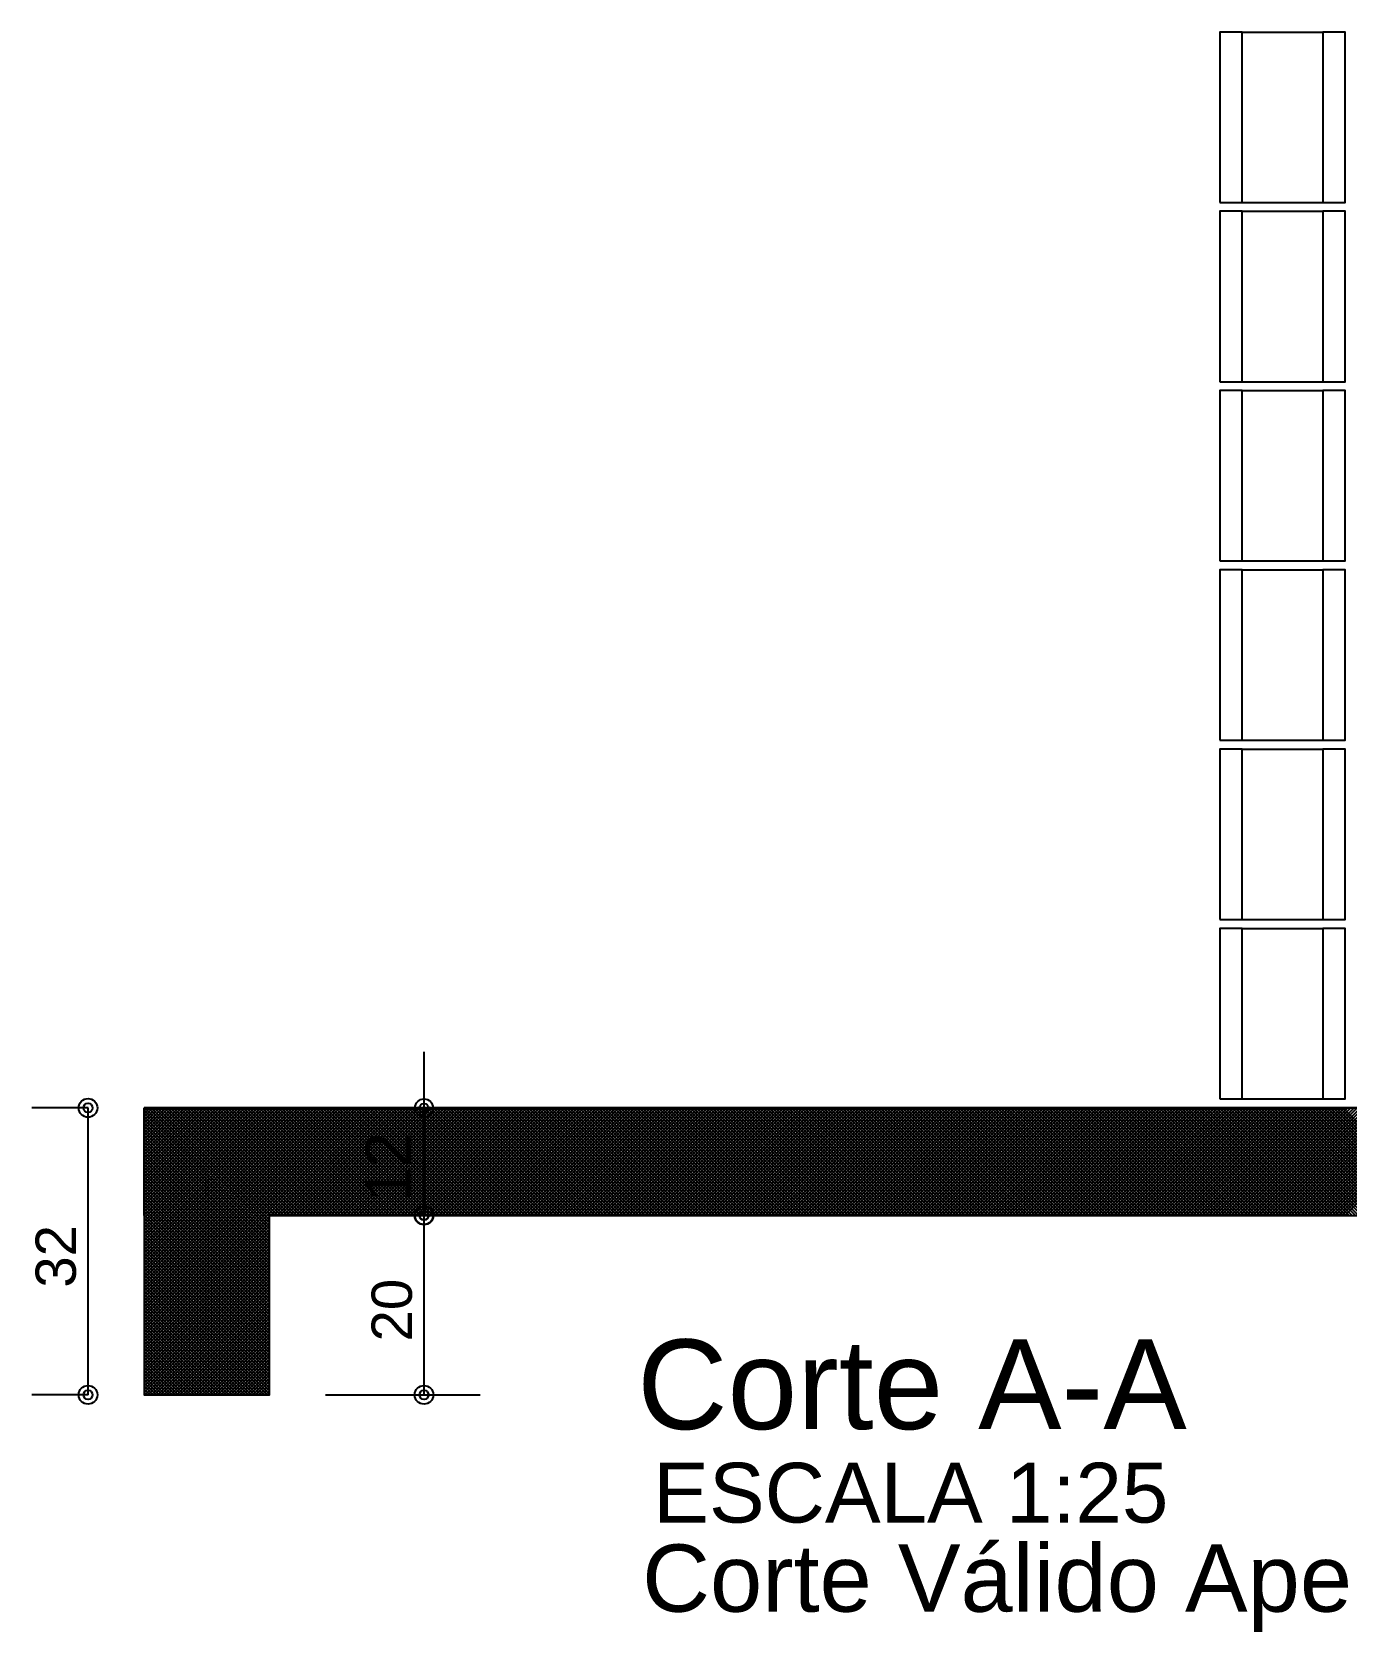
# Model space of a CAD drawing. Extents: x 0 to 119, y 0 to 84.
# Drawn here: x 49.31 to 55.18, y 30.5 to 37.64 of the extents above; entities that cross this region are included whole.
import ezdxf

# ---------------------------------------------------------------- set-up
doc = ezdxf.new("R2010")
doc.units = 0
doc.header["$MEASUREMENT"] = 0
for name, color, linetype in [('10', 252, 'CONTINUOUS'), ('24', 7, 'CONTINUOUS'), ('29', 9, 'CONTINUOUS'), ('32', 250, 'CONTINUOUS'), ('6', 178, 'CONTINUOUS'), ('7', 232, 'CONTINUOUS'), ('9', 8, 'CONTINUOUS')]:
    doc.layers.add(name, color=color, linetype=linetype)
doc.styles.add('TQS_ARIAL', font='arial.ttf')

msp = doc.modelspace()

# ---------------------------------------------------------------- linework, layer by layer
at = {"layer": '10', "color": 252, "linetype": 'Continuous'}
for p, q in [((54.714801, 37.641761), (55.074801, 37.641761)), ((54.714801, 36.881761), (55.074801, 36.881761)), ((54.714801, 36.841761), (55.074801, 36.841761)), ((54.714801, 36.081761), (55.074801, 36.081761)), ((54.714801, 36.041761), (55.074801, 36.041761)), ((54.714801, 35.281761), (55.074801, 35.281761)), ((54.714801, 35.241761), (55.074801, 35.241761)), ((54.714801, 34.481761), (55.074801, 34.481761)), ((54.714801, 34.441761), (55.074801, 34.441761)), ((54.714801, 33.681761), (55.074801, 33.681761)), ((54.714801, 33.641761), (55.074801, 33.641761)), ((54.714801, 32.881761), (55.074801, 32.881761))]:
    msp.add_line(p, q, dxfattribs=at)
for points in [[(54.614801, 36.881761), (54.714801, 36.881761), (54.714801, 37.641761), (54.614801, 37.641761), (54.614801, 36.881761)], [(55.074801, 36.881761), (55.174801, 36.881761), (55.174801, 37.641761), (55.074801, 37.641761), (55.074801, 36.881761)], [(54.614801, 36.081761), (54.714801, 36.081761), (54.714801, 36.841761), (54.614801, 36.841761), (54.614801, 36.081761)], [(55.074801, 36.081761), (55.174801, 36.081761), (55.174801, 36.841761), (55.074801, 36.841761), (55.074801, 36.081761)], [(54.614801, 35.281761), (54.714801, 35.281761), (54.714801, 36.041761), (54.614801, 36.041761), (54.614801, 35.281761)], [(55.074801, 35.281761), (55.174801, 35.281761), (55.174801, 36.041761), (55.074801, 36.041761), (55.074801, 35.281761)], [(54.614801, 34.481761), (54.714801, 34.481761), (54.714801, 35.241761), (54.614801, 35.241761), (54.614801, 34.481761)], [(55.074801, 34.481761), (55.174801, 34.481761), (55.174801, 35.241761), (55.074801, 35.241761), (55.074801, 34.481761)], [(54.614801, 33.681761), (54.714801, 33.681761), (54.714801, 34.441761), (54.614801, 34.441761), (54.614801, 33.681761)], [(55.074801, 33.681761), (55.174801, 33.681761), (55.174801, 34.441761), (55.074801, 34.441761), (55.074801, 33.681761)], [(54.614801, 32.881761), (54.714801, 32.881761), (54.714801, 33.641761), (54.614801, 33.641761), (54.614801, 32.881761)], [(55.074801, 32.881761), (55.174801, 32.881761), (55.174801, 33.641761), (55.074801, 33.641761), (55.074801, 32.881761)]]:
    msp.add_lwpolyline(points, dxfattribs=at)
at = {"layer": '29', "color": 9, "linetype": 'Continuous'}
for p, q in [((49.814801, 31.811863), (50.844699, 32.841761)), ((49.814801, 31.826005), (50.830557, 32.841761)), ((49.814801, 31.840147), (50.816415, 32.841761)), ((49.814801, 31.854289), (50.802273, 32.841761)), ((49.814801, 31.868431), (50.788131, 32.841761)), ((49.814801, 31.882574), (50.773988, 32.841761)), ((49.814801, 31.896716), (50.759846, 32.841761)), ((49.814801, 31.910858), (50.745704, 32.841761)), ((49.814801, 31.925), (50.731562, 32.841761)), ((49.814801, 31.939142), (50.71742, 32.841761)), ((49.814801, 31.953284), (50.703278, 32.841761)), ((49.814801, 31.967426), (50.689136, 32.841761)), ((49.814801, 31.981568), (50.674994, 32.841761)), ((49.814801, 31.995711), (50.660851, 32.841761)), ((49.814801, 32.009853), (50.646709, 32.841761)), ((49.814801, 32.023995), (50.632567, 32.841761)), ((49.814801, 32.038137), (50.618425, 32.841761)), ((49.814801, 32.052279), (50.604283, 32.841761)), ((49.814801, 32.066421), (50.590141, 32.841761)), ((49.814801, 32.080563), (50.575999, 32.841761)), ((49.814801, 32.094706), (50.561856, 32.841761)), ((49.814801, 32.108848), (50.547714, 32.841761)), ((49.814801, 32.12299), (50.533572, 32.841761)), ((49.814801, 32.137132), (50.51943, 32.841761)), ((49.814801, 32.151274), (50.505288, 32.841761)), ((49.814801, 32.165416), (50.491146, 32.841761)), ((49.814801, 32.179558), (50.477004, 32.841761)), ((49.814801, 32.193701), (50.462862, 32.841761)), ((49.814801, 32.207843), (50.448719, 32.841761)), ((49.814801, 32.221985), (50.434577, 32.841761)), ((49.814801, 32.236127), (50.420435, 32.841761)), ((49.814801, 32.250269), (50.406293, 32.841761)), ((49.814801, 32.264411), (50.392151, 32.841761)), ((49.814801, 32.278553), (50.378009, 32.841761)), ((49.814801, 32.292695), (50.363867, 32.841761)), ((49.814801, 32.306838), (50.349724, 32.841761)), ((49.814801, 32.32098), (50.335582, 32.841761)), ((49.814801, 32.335122), (50.32144, 32.841761)), ((49.814801, 32.349264), (50.307298, 32.841761)), ((49.814801, 32.363406), (50.293156, 32.841761)), ((49.814801, 32.377548), (50.279014, 32.841761)), ((49.814801, 32.39169), (50.264872, 32.841761)), ((49.814801, 32.405833), (50.250729, 32.841761)), ((49.814801, 32.419975), (50.236587, 32.841761)), ((49.814801, 32.434117), (50.222445, 32.841761)), ((49.814801, 32.448259), (50.208303, 32.841761)), ((49.814801, 32.462401), (50.194161, 32.841761)), ((49.814801, 32.476543), (50.180019, 32.841761)), ((49.814801, 32.490685), (50.165877, 32.841761)), ((49.814801, 32.504827), (50.151735, 32.841761)), ((49.814801, 32.51897), (50.137592, 32.841761)), ((49.814801, 32.533112), (50.12345, 32.841761)), ((49.814801, 32.547254), (50.109308, 32.841761)), ((49.814801, 32.561396), (50.095166, 32.841761)), ((49.814801, 32.575538), (50.081024, 32.841761)), ((49.814801, 32.58968), (50.066882, 32.841761)), ((49.814801, 32.603822), (50.05274, 32.841761)), ((49.814801, 32.617965), (50.038597, 32.841761)), ((49.814801, 32.632107), (50.024455, 32.841761)), ((49.814801, 32.646249), (50.010313, 32.841761)), ((49.814801, 32.660391), (49.996171, 32.841761)), ((49.814801, 32.674533), (49.982029, 32.841761)), ((49.814801, 32.688675), (49.967887, 32.841761)), ((49.814801, 32.702817), (49.953745, 32.841761)), ((49.814801, 32.71696), (49.939602, 32.841761)), ((49.814801, 32.731102), (49.92546, 32.841761)), ((49.814801, 32.745244), (49.911318, 32.841761)), ((49.814801, 32.759386), (49.897176, 32.841761)), ((49.814801, 32.773528), (49.883034, 32.841761)), ((49.814801, 32.78767), (49.868892, 32.841761)), ((49.814801, 32.801812), (49.85475, 32.841761)), ((49.814801, 32.815954), (49.840608, 32.841761)), ((49.814801, 32.830097), (49.826465, 32.841761)), ((49.819022, 32.841761), (50.374801, 32.285981)), ((49.833164, 32.841761), (50.374801, 32.300123)), ((49.847306, 32.841761), (50.374801, 32.314265)), ((49.861449, 32.841761), (50.374801, 32.328408)), ((49.875591, 32.841761), (50.374801, 32.34255)), ((49.889733, 32.841761), (50.374801, 32.356692)), ((49.903875, 32.841761), (50.383875, 32.361761)), ((49.918017, 32.841761), (50.398017, 32.361761)), ((49.932159, 32.841761), (50.412159, 32.361761)), ((49.946301, 32.841761), (50.426301, 32.361761)), ((49.960444, 32.841761), (50.440444, 32.361761)), ((49.974586, 32.841761), (50.454586, 32.361761)), ((49.988728, 32.841761), (50.468728, 32.361761)), ((50.00287, 32.841761), (50.48287, 32.361761)), ((50.017012, 32.841761), (50.497012, 32.361761)), ((50.031154, 32.841761), (50.511154, 32.361761)), ((50.045296, 32.841761), (50.525296, 32.361761)), ((50.059439, 32.841761), (50.539439, 32.361761)), ((50.073581, 32.841761), (50.553581, 32.361761)), ((50.087723, 32.841761), (50.567723, 32.361761)), ((50.101865, 32.841761), (50.581865, 32.361761)), ((50.116007, 32.841761), (50.596007, 32.361761)), ((50.130149, 32.841761), (50.610149, 32.361761)), ((50.144291, 32.841761), (50.624291, 32.361761)), ((50.158433, 32.841761), (50.638433, 32.361761)), ((50.172576, 32.841761), (50.652576, 32.361761)), ((50.186718, 32.841761), (50.666718, 32.361761)), ((50.20086, 32.841761), (50.68086, 32.361761)), ((50.215002, 32.841761), (50.695002, 32.361761)), ((50.229144, 32.841761), (50.709144, 32.361761)), ((50.243286, 32.841761), (50.723286, 32.361761)), ((50.257428, 32.841761), (50.737428, 32.361761)), ((50.271571, 32.841761), (50.751571, 32.361761)), ((50.285713, 32.841761), (50.765713, 32.361761)), ((50.299855, 32.841761), (50.779855, 32.361761)), ((50.313997, 32.841761), (50.793997, 32.361761)), ((50.328139, 32.841761), (50.808139, 32.361761)), ((50.342281, 32.841761), (50.822281, 32.361761)), ((50.356423, 32.841761), (50.836423, 32.361761)), ((50.370565, 32.841761), (50.850565, 32.361761)), ((50.378841, 32.361761), (50.858841, 32.841761)), ((50.384708, 32.841761), (50.864708, 32.361761)), ((50.392983, 32.361761), (50.872983, 32.841761)), ((50.39885, 32.841761), (50.87885, 32.361761)), ((50.407126, 32.361761), (50.887126, 32.841761)), ((50.412992, 32.841761), (50.892992, 32.361761)), ((50.421268, 32.361761), (50.901268, 32.841761)), ((50.427134, 32.841761), (50.907134, 32.361761)), ((50.43541, 32.361761), (50.91541, 32.841761)), ((50.441276, 32.841761), (50.921276, 32.361761)), ((50.449552, 32.361761), (50.929552, 32.841761)), ((50.455418, 32.841761), (50.935418, 32.361761)), ((50.463694, 32.361761), (50.943694, 32.841761)), ((50.46956, 32.841761), (50.94956, 32.361761)), ((50.477836, 32.361761), (50.957836, 32.841761)), ((50.483703, 32.841761), (50.963703, 32.361761)), ((50.491978, 32.361761), (50.971978, 32.841761)), ((50.497845, 32.841761), (50.977845, 32.361761)), ((50.506121, 32.361761), (50.986121, 32.841761)), ((50.511987, 32.841761), (50.991987, 32.361761)), ((50.520263, 32.361761), (51.000263, 32.841761)), ((50.526129, 32.841761), (51.006129, 32.361761)), ((50.534405, 32.361761), (51.014405, 32.841761)), ((50.540271, 32.841761), (51.020271, 32.361761)), ((50.548547, 32.361761), (51.028547, 32.841761)), ((50.554413, 32.841761), (51.034413, 32.361761)), ((50.562689, 32.361761), (51.042689, 32.841761)), ((50.568555, 32.841761), (51.048555, 32.361761)), ((50.576831, 32.361761), (51.056831, 32.841761)), ((50.582698, 32.841761), (51.062698, 32.361761)), ((50.590973, 32.361761), (51.070973, 32.841761)), ((50.59684, 32.841761), (51.07684, 32.361761)), ((50.605115, 32.361761), (51.085115, 32.841761)), ((50.610982, 32.841761), (51.090982, 32.361761)), ((50.619258, 32.361761), (51.099258, 32.841761)), ((50.625124, 32.841761), (51.105124, 32.361761)), ((50.6334, 32.361761), (51.1134, 32.841761)), ((50.639266, 32.841761), (51.119266, 32.361761)), ((50.647542, 32.361761), (51.127542, 32.841761)), ((50.653408, 32.841761), (51.133408, 32.361761)), ((50.661684, 32.361761), (51.141684, 32.841761)), ((50.66755, 32.841761), (51.14755, 32.361761)), ((50.675826, 32.361761), (51.155826, 32.841761)), ((50.681692, 32.841761), (51.161692, 32.361761)), ((50.689968, 32.361761), (51.169968, 32.841761)), ((50.695835, 32.841761), (51.175835, 32.361761)), ((50.70411, 32.361761), (51.18411, 32.841761)), ((50.709977, 32.841761), (51.189977, 32.361761)), ((50.718253, 32.361761), (51.198253, 32.841761)), ((50.724119, 32.841761), (51.204119, 32.361761)), ((50.732395, 32.361761), (51.212395, 32.841761)), ((50.738261, 32.841761), (51.218261, 32.361761)), ((50.746537, 32.361761), (51.226537, 32.841761)), ((50.752403, 32.841761), (51.232403, 32.361761)), ((50.760679, 32.361761), (51.240679, 32.841761)), ((50.766545, 32.841761), (51.246545, 32.361761)), ((50.774821, 32.361761), (51.254821, 32.841761)), ((50.780687, 32.841761), (51.260687, 32.361761)), ((50.788963, 32.361761), (51.268963, 32.841761)), ((50.79483, 32.841761), (51.27483, 32.361761)), ((50.803105, 32.361761), (51.283105, 32.841761)), ((50.808972, 32.841761), (51.288972, 32.361761)), ((50.817248, 32.361761), (51.297248, 32.841761)), ((50.823114, 32.841761), (51.303114, 32.361761)), ((50.83139, 32.361761), (51.31139, 32.841761)), ((50.837256, 32.841761), (51.317256, 32.361761)), ((50.845532, 32.361761), (51.325532, 32.841761)), ((50.851398, 32.841761), (51.331398, 32.361761)), ((50.859674, 32.361761), (51.339674, 32.841761)), ((50.86554, 32.841761), (51.34554, 32.361761)), ((50.873816, 32.361761), (51.353816, 32.841761)), ((50.879682, 32.841761), (51.359682, 32.361761)), ((50.887958, 32.361761), (51.367958, 32.841761)), ((50.893825, 32.841761), (51.373825, 32.361761)), ((50.9021, 32.361761), (51.3821, 32.841761)), ((50.907967, 32.841761), (51.387967, 32.361761)), ((50.916242, 32.361761), (51.396242, 32.841761)), ((50.922109, 32.841761), (51.402109, 32.361761)), ((50.930385, 32.361761), (51.410385, 32.841761)), ((50.936251, 32.841761), (51.416251, 32.361761)), ((50.944527, 32.361761), (51.424527, 32.841761)), ((50.950393, 32.841761), (51.430393, 32.361761)), ((50.958669, 32.361761), (51.438669, 32.841761)), ((50.964535, 32.841761), (51.444535, 32.361761)), ((50.972811, 32.361761), (51.452811, 32.841761)), ((50.978677, 32.841761), (51.458677, 32.361761)), ((50.986953, 32.361761), (51.466953, 32.841761)), ((50.992819, 32.841761), (51.472819, 32.361761)), ((51.001095, 32.361761), (51.481095, 32.841761)), ((51.006962, 32.841761), (51.486962, 32.361761)), ((51.015237, 32.361761), (51.495237, 32.841761)), ((51.021104, 32.841761), (51.501104, 32.361761)), ((51.02938, 32.361761), (51.50938, 32.841761)), ((51.035246, 32.841761), (51.515246, 32.361761)), ((51.043522, 32.361761), (51.523522, 32.841761)), ((51.049388, 32.841761), (51.529388, 32.361761)), ((51.057664, 32.361761), (51.537664, 32.841761)), ((51.06353, 32.841761), (51.54353, 32.361761)), ((51.071806, 32.361761), (51.551806, 32.841761)), ((51.077672, 32.841761), (51.557672, 32.361761)), ((51.085948, 32.361761), (51.565948, 32.841761)), ((51.091814, 32.841761), (51.571814, 32.361761)), ((51.10009, 32.361761), (51.58009, 32.841761)), ((51.105957, 32.841761), (51.585957, 32.361761)), ((51.114232, 32.361761), (51.594232, 32.841761)), ((51.120099, 32.841761), (51.600099, 32.361761)), ((51.128374, 32.361761), (51.608374, 32.841761)), ((51.134241, 32.841761), (51.614241, 32.361761)), ((51.142517, 32.361761), (51.622517, 32.841761)), ((51.148383, 32.841761), (51.628383, 32.361761)), ((51.156659, 32.361761), (51.636659, 32.841761)), ((51.162525, 32.841761), (51.642525, 32.361761)), ((51.170801, 32.361761), (51.650801, 32.841761)), ((51.176667, 32.841761), (51.656667, 32.361761)), ((51.184943, 32.361761), (51.664943, 32.841761)), ((51.190809, 32.841761), (51.670809, 32.361761)), ((51.199085, 32.361761), (51.679085, 32.841761)), ((51.204951, 32.841761), (51.684951, 32.361761)), ((51.213227, 32.361761), (51.693227, 32.841761)), ((51.219094, 32.841761), (51.699094, 32.361761)), ((51.227369, 32.361761), (51.707369, 32.841761)), ((51.233236, 32.841761), (51.713236, 32.361761)), ((51.241512, 32.361761), (51.721512, 32.841761)), ((51.247378, 32.841761), (51.727378, 32.361761)), ((51.255654, 32.361761), (51.735654, 32.841761)), ((51.26152, 32.841761), (51.74152, 32.361761)), ((51.269796, 32.361761), (51.749796, 32.841761)), ((51.275662, 32.841761), (51.755662, 32.361761)), ((51.283938, 32.361761), (51.763938, 32.841761)), ((51.289804, 32.841761), (51.769804, 32.361761)), ((51.29808, 32.361761), (51.77808, 32.841761)), ((51.303946, 32.841761), (51.783946, 32.361761)), ((51.312222, 32.361761), (51.792222, 32.841761)), ((51.318089, 32.841761), (51.798089, 32.361761)), ((51.326364, 32.361761), (51.806364, 32.841761)), ((51.332231, 32.841761), (51.812231, 32.361761)), ((51.340507, 32.361761), (51.820507, 32.841761)), ((51.346373, 32.841761), (51.826373, 32.361761)), ((51.354649, 32.361761), (51.834649, 32.841761)), ((51.360515, 32.841761), (51.840515, 32.361761)), ((51.368791, 32.361761), (51.848791, 32.841761)), ((51.374657, 32.841761), (51.854657, 32.361761)), ((51.382933, 32.361761), (51.862933, 32.841761)), ((51.388799, 32.841761), (51.868799, 32.361761)), ((51.397075, 32.361761), (51.877075, 32.841761)), ((51.402941, 32.841761), (51.882941, 32.361761)), ((51.411217, 32.361761), (51.891217, 32.841761)), ((51.417084, 32.841761), (51.897084, 32.361761)), ((51.425359, 32.361761), (51.905359, 32.841761)), ((51.431226, 32.841761), (51.911226, 32.361761)), ((51.439501, 32.361761), (51.919501, 32.841761)), ((51.445368, 32.841761), (51.925368, 32.361761)), ((51.453644, 32.361761), (51.933644, 32.841761)), ((51.45951, 32.841761), (51.93951, 32.361761)), ((51.467786, 32.361761), (51.947786, 32.841761)), ((51.473652, 32.841761), (51.953652, 32.361761)), ((51.481928, 32.361761), (51.961928, 32.841761)), ((51.487794, 32.841761), (51.967794, 32.361761)), ((51.49607, 32.361761), (51.97607, 32.841761)), ((51.501936, 32.841761), (51.981936, 32.361761)), ((51.510212, 32.361761), (51.990212, 32.841761)), ((51.516078, 32.841761), (51.996078, 32.361761)), ((51.524354, 32.361761), (52.004354, 32.841761)), ((51.530221, 32.841761), (52.010221, 32.361761)), ((51.538496, 32.361761), (52.018496, 32.841761)), ((51.544363, 32.841761), (52.024363, 32.361761)), ((51.552639, 32.361761), (52.032639, 32.841761)), ((51.558505, 32.841761), (52.038505, 32.361761)), ((51.566781, 32.361761), (52.046781, 32.841761)), ((51.572647, 32.841761), (52.052647, 32.361761)), ((51.580923, 32.361761), (52.060923, 32.841761)), ((51.586789, 32.841761), (52.066789, 32.361761)), ((51.595065, 32.361761), (52.075065, 32.841761)), ((51.600931, 32.841761), (52.080931, 32.361761)), ((51.609207, 32.361761), (52.089207, 32.841761)), ((51.615073, 32.841761), (52.095073, 32.361761)), ((51.623349, 32.361761), (52.103349, 32.841761)), ((51.629216, 32.841761), (52.109216, 32.361761)), ((51.637491, 32.361761), (52.117491, 32.841761)), ((51.643358, 32.841761), (52.123358, 32.361761)), ((51.651634, 32.361761), (52.131634, 32.841761)), ((51.6575, 32.841761), (52.1375, 32.361761)), ((51.665776, 32.361761), (52.145776, 32.841761)), ((51.671642, 32.841761), (52.151642, 32.361761)), ((51.679918, 32.361761), (52.159918, 32.841761)), ((51.685784, 32.841761), (52.165784, 32.361761)), ((51.69406, 32.361761), (52.17406, 32.841761)), ((51.699926, 32.841761), (52.179926, 32.361761)), ((51.708202, 32.361761), (52.188202, 32.841761)), ((51.714068, 32.841761), (52.194068, 32.361761)), ((51.722344, 32.361761), (52.202344, 32.841761)), ((51.728211, 32.841761), (52.208211, 32.361761)), ((51.736486, 32.361761), (52.216486, 32.841761)), ((51.742353, 32.841761), (52.222353, 32.361761)), ((51.750628, 32.361761), (52.230628, 32.841761)), ((51.756495, 32.841761), (52.236495, 32.361761)), ((51.764771, 32.361761), (52.244771, 32.841761)), ((51.770637, 32.841761), (52.250637, 32.361761)), ((51.778913, 32.361761), (52.258913, 32.841761)), ((51.784779, 32.841761), (52.264779, 32.361761)), ((51.793055, 32.361761), (52.273055, 32.841761)), ((51.798921, 32.841761), (52.278921, 32.361761)), ((51.807197, 32.361761), (52.287197, 32.841761)), ((51.813063, 32.841761), (52.293063, 32.361761)), ((51.821339, 32.361761), (52.301339, 32.841761)), ((51.827205, 32.841761), (52.307205, 32.361761)), ((51.835481, 32.361761), (52.315481, 32.841761)), ((51.841348, 32.841761), (52.321348, 32.361761)), ((51.849623, 32.361761), (52.329623, 32.841761)), ((51.85549, 32.841761), (52.33549, 32.361761)), ((51.863766, 32.361761), (52.343766, 32.841761)), ((51.869632, 32.841761), (52.349632, 32.361761)), ((51.877908, 32.361761), (52.357908, 32.841761)), ((51.883774, 32.841761), (52.363774, 32.361761)), ((51.89205, 32.361761), (52.37205, 32.841761)), ((51.897916, 32.841761), (52.377916, 32.361761)), ((51.906192, 32.361761), (52.386192, 32.841761)), ((51.912058, 32.841761), (52.392058, 32.361761)), ((51.920334, 32.361761), (52.400334, 32.841761)), ((51.9262, 32.841761), (52.4062, 32.361761)), ((51.934476, 32.361761), (52.414476, 32.841761)), ((51.940343, 32.841761), (52.420343, 32.361761)), ((51.948618, 32.361761), (52.428618, 32.841761)), ((51.954485, 32.841761), (52.434485, 32.361761)), ((51.96276, 32.361761), (52.44276, 32.841761)), ((51.968627, 32.841761), (52.448627, 32.361761)), ((51.976903, 32.361761), (52.456903, 32.841761)), ((51.982769, 32.841761), (52.462769, 32.361761)), ((51.991045, 32.361761), (52.471045, 32.841761)), ((51.996911, 32.841761), (52.476911, 32.361761)), ((52.005187, 32.361761), (52.485187, 32.841761)), ((52.011053, 32.841761), (52.491053, 32.361761)), ((52.019329, 32.361761), (52.499329, 32.841761)), ((52.025195, 32.841761), (52.505195, 32.361761)), ((52.033471, 32.361761), (52.513471, 32.841761)), ((52.039337, 32.841761), (52.519337, 32.361761)), ((52.047613, 32.361761), (52.527613, 32.841761)), ((52.05348, 32.841761), (52.53348, 32.361761)), ((52.061755, 32.361761), (52.541755, 32.841761)), ((52.067622, 32.841761), (52.547622, 32.361761)), ((52.075898, 32.361761), (52.555898, 32.841761)), ((52.081764, 32.841761), (52.561764, 32.361761)), ((52.09004, 32.361761), (52.57004, 32.841761)), ((52.095906, 32.841761), (52.575906, 32.361761)), ((52.104182, 32.361761), (52.584182, 32.841761)), ((52.110048, 32.841761), (52.590048, 32.361761)), ((52.118324, 32.361761), (52.598324, 32.841761)), ((52.12419, 32.841761), (52.60419, 32.361761)), ((52.132466, 32.361761), (52.612466, 32.841761)), ((52.138332, 32.841761), (52.618332, 32.361761)), ((52.146608, 32.361761), (52.626608, 32.841761)), ((52.152475, 32.841761), (52.632475, 32.361761)), ((52.16075, 32.361761), (52.64075, 32.841761)), ((52.166617, 32.841761), (52.646617, 32.361761)), ((52.174893, 32.361761), (52.654893, 32.841761)), ((52.180759, 32.841761), (52.660759, 32.361761)), ((52.189035, 32.361761), (52.669035, 32.841761)), ((52.194901, 32.841761), (52.674901, 32.361761)), ((52.203177, 32.361761), (52.683177, 32.841761)), ((52.209043, 32.841761), (52.689043, 32.361761)), ((52.217319, 32.361761), (52.697319, 32.841761)), ((52.223185, 32.841761), (52.703185, 32.361761)), ((52.231461, 32.361761), (52.711461, 32.841761)), ((52.237327, 32.841761), (52.717327, 32.361761)), ((52.245603, 32.361761), (52.725603, 32.841761)), ((52.25147, 32.841761), (52.73147, 32.361761)), ((52.259745, 32.361761), (52.739745, 32.841761)), ((52.265612, 32.841761), (52.745612, 32.361761)), ((52.273887, 32.361761), (52.753887, 32.841761)), ((52.279754, 32.841761), (52.759754, 32.361761)), ((52.28803, 32.361761), (52.76803, 32.841761)), ((52.293896, 32.841761), (52.773896, 32.361761)), ((52.302172, 32.361761), (52.782172, 32.841761)), ((52.308038, 32.841761), (52.788038, 32.361761)), ((52.316314, 32.361761), (52.796314, 32.841761)), ((52.32218, 32.841761), (52.80218, 32.361761)), ((52.330456, 32.361761), (52.810456, 32.841761)), ((52.336322, 32.841761), (52.816322, 32.361761)), ((52.344598, 32.361761), (52.824598, 32.841761)), ((52.350464, 32.841761), (52.830464, 32.361761)), ((52.35874, 32.361761), (52.83874, 32.841761)), ((52.364607, 32.841761), (52.844607, 32.361761)), ((52.372882, 32.361761), (52.852882, 32.841761)), ((52.378749, 32.841761), (52.858749, 32.361761)), ((52.387025, 32.361761), (52.867025, 32.841761)), ((52.392891, 32.841761), (52.872891, 32.361761)), ((52.401167, 32.361761), (52.881167, 32.841761)), ((52.407033, 32.841761), (52.887033, 32.361761)), ((52.415309, 32.361761), (52.895309, 32.841761)), ((52.421175, 32.841761), (52.901175, 32.361761)), ((52.429451, 32.361761), (52.909451, 32.841761)), ((52.435317, 32.841761), (52.915317, 32.361761)), ((52.443593, 32.361761), (52.923593, 32.841761)), ((52.449459, 32.841761), (52.929459, 32.361761)), ((52.457735, 32.361761), (52.937735, 32.841761)), ((52.463602, 32.841761), (52.943602, 32.361761)), ((52.471877, 32.361761), (52.951877, 32.841761)), ((52.477744, 32.841761), (52.957744, 32.361761)), ((52.48602, 32.361761), (52.96602, 32.841761)), ((52.491886, 32.841761), (52.971886, 32.361761)), ((52.500162, 32.361761), (52.980162, 32.841761)), ((52.506028, 32.841761), (52.986028, 32.361761)), ((52.514304, 32.361761), (52.994304, 32.841761)), ((52.52017, 32.841761), (53.00017, 32.361761)), ((52.528446, 32.361761), (53.008446, 32.841761)), ((52.534312, 32.841761), (53.014312, 32.361761)), ((52.542588, 32.361761), (53.022588, 32.841761)), ((52.548454, 32.841761), (53.028454, 32.361761)), ((52.55673, 32.361761), (53.03673, 32.841761)), ((52.562597, 32.841761), (53.042597, 32.361761)), ((52.570872, 32.361761), (53.050872, 32.841761)), ((52.576739, 32.841761), (53.056739, 32.361761)), ((52.585014, 32.361761), (53.065014, 32.841761)), ((52.590881, 32.841761), (53.070881, 32.361761)), ((52.599157, 32.361761), (53.079157, 32.841761)), ((52.605023, 32.841761), (53.085023, 32.361761)), ((52.613299, 32.361761), (53.093299, 32.841761)), ((52.619165, 32.841761), (53.099165, 32.361761)), ((52.627441, 32.361761), (53.107441, 32.841761)), ((52.633307, 32.841761), (53.113307, 32.361761)), ((52.641583, 32.361761), (53.121583, 32.841761)), ((52.647449, 32.841761), (53.127449, 32.361761)), ((52.655725, 32.361761), (53.135725, 32.841761)), ((52.661591, 32.841761), (53.141591, 32.361761)), ((52.669867, 32.361761), (53.149867, 32.841761)), ((52.675734, 32.841761), (53.155734, 32.361761)), ((52.684009, 32.361761), (53.164009, 32.841761)), ((52.689876, 32.841761), (53.169876, 32.361761)), ((52.698152, 32.361761), (53.178152, 32.841761)), ((52.704018, 32.841761), (53.184018, 32.361761)), ((52.712294, 32.361761), (53.192294, 32.841761)), ((52.71816, 32.841761), (53.19816, 32.361761)), ((52.726436, 32.361761), (53.206436, 32.841761)), ((52.732302, 32.841761), (53.212302, 32.361761)), ((52.740578, 32.361761), (53.220578, 32.841761)), ((52.746444, 32.841761), (53.226444, 32.361761)), ((52.75472, 32.361761), (53.23472, 32.841761)), ((52.760586, 32.841761), (53.240586, 32.361761)), ((52.768862, 32.361761), (53.248862, 32.841761)), ((52.774729, 32.841761), (53.254729, 32.361761)), ((52.783004, 32.361761), (53.263004, 32.841761)), ((52.788871, 32.841761), (53.268871, 32.361761)), ((52.797146, 32.361761), (53.277146, 32.841761)), ((52.803013, 32.841761), (53.283013, 32.361761)), ((52.811289, 32.361761), (53.291289, 32.841761)), ((52.817155, 32.841761), (53.297155, 32.361761)), ((52.825431, 32.361761), (53.305431, 32.841761)), ((52.831297, 32.841761), (53.311297, 32.361761)), ((52.839573, 32.361761), (53.319573, 32.841761)), ((52.845439, 32.841761), (53.325439, 32.361761)), ((52.853715, 32.361761), (53.333715, 32.841761)), ((52.859581, 32.841761), (53.339581, 32.361761)), ((52.867857, 32.361761), (53.347857, 32.841761)), ((52.873723, 32.841761), (53.353723, 32.361761)), ((52.881999, 32.361761), (53.361999, 32.841761)), ((52.887866, 32.841761), (53.367866, 32.361761)), ((52.896141, 32.361761), (53.376141, 32.841761)), ((52.902008, 32.841761), (53.382008, 32.361761)), ((52.910284, 32.361761), (53.390284, 32.841761)), ((52.91615, 32.841761), (53.39615, 32.361761)), ((52.924426, 32.361761), (53.404426, 32.841761)), ((52.930292, 32.841761), (53.410292, 32.361761)), ((52.938568, 32.361761), (53.418568, 32.841761)), ((52.944434, 32.841761), (53.424434, 32.361761)), ((52.95271, 32.361761), (53.43271, 32.841761)), ((52.958576, 32.841761), (53.438576, 32.361761)), ((52.966852, 32.361761), (53.446852, 32.841761)), ((52.972718, 32.841761), (53.452718, 32.361761)), ((52.980994, 32.361761), (53.460994, 32.841761)), ((52.986861, 32.841761), (53.466861, 32.361761)), ((52.995136, 32.361761), (53.475136, 32.841761)), ((53.001003, 32.841761), (53.481003, 32.361761)), ((53.009279, 32.361761), (53.489279, 32.841761)), ((53.015145, 32.841761), (53.495145, 32.361761)), ((53.023421, 32.361761), (53.503421, 32.841761)), ((53.029287, 32.841761), (53.509287, 32.361761)), ((53.037563, 32.361761), (53.517563, 32.841761)), ((53.043429, 32.841761), (53.523429, 32.361761)), ((53.051705, 32.361761), (53.531705, 32.841761)), ((53.057571, 32.841761), (53.537571, 32.361761)), ((53.065847, 32.361761), (53.545847, 32.841761)), ((53.071713, 32.841761), (53.551713, 32.361761)), ((53.079989, 32.361761), (53.559989, 32.841761)), ((53.085856, 32.841761), (53.565856, 32.361761)), ((53.094131, 32.361761), (53.574131, 32.841761)), ((53.099998, 32.841761), (53.579998, 32.361761)), ((53.108273, 32.361761), (53.588273, 32.841761)), ((53.11414, 32.841761), (53.59414, 32.361761)), ((53.122416, 32.361761), (53.602416, 32.841761)), ((53.128282, 32.841761), (53.608282, 32.361761)), ((53.136558, 32.361761), (53.616558, 32.841761)), ((53.142424, 32.841761), (53.622424, 32.361761)), ((53.1507, 32.361761), (53.6307, 32.841761)), ((53.156566, 32.841761), (53.636566, 32.361761)), ((53.164842, 32.361761), (53.644842, 32.841761)), ((53.170708, 32.841761), (53.650708, 32.361761)), ((53.178984, 32.361761), (53.658984, 32.841761)), ((53.18485, 32.841761), (53.66485, 32.361761)), ((53.193126, 32.361761), (53.673126, 32.841761)), ((53.198993, 32.841761), (53.678993, 32.361761)), ((53.207268, 32.361761), (53.687268, 32.841761)), ((53.213135, 32.841761), (53.693135, 32.361761)), ((53.221411, 32.361761), (53.701411, 32.841761)), ((53.227277, 32.841761), (53.707277, 32.361761)), ((53.235553, 32.361761), (53.715553, 32.841761)), ((53.241419, 32.841761), (53.721419, 32.361761)), ((53.249695, 32.361761), (53.729695, 32.841761)), ((53.255561, 32.841761), (53.735561, 32.361761)), ((53.263837, 32.361761), (53.743837, 32.841761)), ((53.269703, 32.841761), (53.749703, 32.361761)), ((53.277979, 32.361761), (53.757979, 32.841761)), ((53.283845, 32.841761), (53.763845, 32.361761)), ((53.292121, 32.361761), (53.772121, 32.841761)), ((53.297988, 32.841761), (53.777988, 32.361761)), ((53.306263, 32.361761), (53.786263, 32.841761)), ((53.31213, 32.841761), (53.79213, 32.361761)), ((53.320406, 32.361761), (53.800406, 32.841761)), ((53.326272, 32.841761), (53.806272, 32.361761)), ((53.334548, 32.361761), (53.814548, 32.841761)), ((53.340414, 32.841761), (53.820414, 32.361761)), ((53.34869, 32.361761), (53.82869, 32.841761)), ((53.354556, 32.841761), (53.834556, 32.361761)), ((53.362832, 32.361761), (53.842832, 32.841761)), ((53.368698, 32.841761), (53.848698, 32.361761)), ((53.376974, 32.361761), (53.856974, 32.841761)), ((53.38284, 32.841761), (53.86284, 32.361761)), ((53.391116, 32.361761), (53.871116, 32.841761)), ((53.396983, 32.841761), (53.876983, 32.361761)), ((53.405258, 32.361761), (53.885258, 32.841761)), ((53.411125, 32.841761), (53.891125, 32.361761)), ((53.4194, 32.361761), (53.8994, 32.841761)), ((53.425267, 32.841761), (53.905267, 32.361761)), ((53.433543, 32.361761), (53.913543, 32.841761)), ((53.439409, 32.841761), (53.919409, 32.361761)), ((53.447685, 32.361761), (53.927685, 32.841761)), ((53.453551, 32.841761), (53.933551, 32.361761)), ((53.461827, 32.361761), (53.941827, 32.841761)), ((53.467693, 32.841761), (53.947693, 32.361761)), ((53.475969, 32.361761), (53.955969, 32.841761)), ((53.481835, 32.841761), (53.961835, 32.361761)), ((53.490111, 32.361761), (53.970111, 32.841761)), ((53.495977, 32.841761), (53.975977, 32.361761)), ((53.504253, 32.361761), (53.984253, 32.841761)), ((53.51012, 32.841761), (53.99012, 32.361761)), ((53.518395, 32.361761), (53.998395, 32.841761)), ((53.524262, 32.841761), (54.004262, 32.361761)), ((53.532538, 32.361761), (54.012538, 32.841761)), ((53.538404, 32.841761), (54.018404, 32.361761)), ((53.54668, 32.361761), (54.02668, 32.841761)), ((53.552546, 32.841761), (54.032546, 32.361761)), ((53.560822, 32.361761), (54.040822, 32.841761)), ((53.566688, 32.841761), (54.046688, 32.361761)), ((53.574964, 32.361761), (54.054964, 32.841761)), ((53.58083, 32.841761), (54.06083, 32.361761)), ((53.589106, 32.361761), (54.069106, 32.841761)), ((53.594972, 32.841761), (54.074972, 32.361761)), ((53.603248, 32.361761), (54.083248, 32.841761)), ((53.609115, 32.841761), (54.089115, 32.361761)), ((53.61739, 32.361761), (54.09739, 32.841761)), ((53.623257, 32.841761), (54.103257, 32.361761)), ((53.631532, 32.361761), (54.111532, 32.841761)), ((53.637399, 32.841761), (54.117399, 32.361761)), ((53.645675, 32.361761), (54.125675, 32.841761)), ((53.651541, 32.841761), (54.131541, 32.361761)), ((53.659817, 32.361761), (54.139817, 32.841761)), ((53.665683, 32.841761), (54.145683, 32.361761)), ((53.673959, 32.361761), (54.153959, 32.841761)), ((53.679825, 32.841761), (54.159825, 32.361761)), ((53.688101, 32.361761), (54.168101, 32.841761)), ((53.693967, 32.841761), (54.173967, 32.361761)), ((53.702243, 32.361761), (54.182243, 32.841761)), ((53.708109, 32.841761), (54.188109, 32.361761)), ((53.716385, 32.361761), (54.196385, 32.841761)), ((53.722252, 32.841761), (54.202252, 32.361761)), ((53.730527, 32.361761), (54.210527, 32.841761)), ((53.736394, 32.841761), (54.216394, 32.361761)), ((53.74467, 32.361761), (54.22467, 32.841761)), ((53.750536, 32.841761), (54.230536, 32.361761)), ((53.758812, 32.361761), (54.238812, 32.841761)), ((53.764678, 32.841761), (54.244678, 32.361761)), ((53.772954, 32.361761), (54.252954, 32.841761)), ((53.77882, 32.841761), (54.25882, 32.361761)), ((53.787096, 32.361761), (54.267096, 32.841761)), ((53.792962, 32.841761), (54.272962, 32.361761)), ((53.801238, 32.361761), (54.281238, 32.841761)), ((53.807104, 32.841761), (54.287104, 32.361761)), ((53.81538, 32.361761), (54.29538, 32.841761)), ((53.821247, 32.841761), (54.301247, 32.361761)), ((53.829522, 32.361761), (54.309522, 32.841761)), ((53.835389, 32.841761), (54.315389, 32.361761)), ((53.843665, 32.361761), (54.323665, 32.841761)), ((53.849531, 32.841761), (54.329531, 32.361761)), ((53.857807, 32.361761), (54.337807, 32.841761)), ((53.863673, 32.841761), (54.343673, 32.361761)), ((53.871949, 32.361761), (54.351949, 32.841761)), ((53.877815, 32.841761), (54.357815, 32.361761)), ((53.886091, 32.361761), (54.366091, 32.841761)), ((53.891957, 32.841761), (54.371957, 32.361761)), ((53.900233, 32.361761), (54.380233, 32.841761)), ((53.906099, 32.841761), (54.386099, 32.361761)), ((53.914375, 32.361761), (54.394375, 32.841761)), ((53.920242, 32.841761), (54.400242, 32.361761)), ((53.928517, 32.361761), (54.408517, 32.841761)), ((53.934384, 32.841761), (54.414384, 32.361761)), ((53.942659, 32.361761), (54.422659, 32.841761)), ((53.948526, 32.841761), (54.428526, 32.361761)), ((53.956802, 32.361761), (54.436802, 32.841761)), ((53.962668, 32.841761), (54.442668, 32.361761)), ((53.970944, 32.361761), (54.450944, 32.841761)), ((53.97681, 32.841761), (54.45681, 32.361761)), ((53.985086, 32.361761), (54.465086, 32.841761)), ((53.990952, 32.841761), (54.470952, 32.361761)), ((53.999228, 32.361761), (54.479228, 32.841761)), ((54.005094, 32.841761), (54.485094, 32.361761)), ((54.01337, 32.361761), (54.49337, 32.841761)), ((54.019236, 32.841761), (54.499236, 32.361761)), ((54.027512, 32.361761), (54.507512, 32.841761)), ((54.033379, 32.841761), (54.513379, 32.361761)), ((54.041654, 32.361761), (54.521654, 32.841761)), ((54.047521, 32.841761), (54.527521, 32.361761)), ((54.055797, 32.361761), (54.535797, 32.841761)), ((54.061663, 32.841761), (54.541663, 32.361761)), ((54.069939, 32.361761), (54.549939, 32.841761)), ((54.075805, 32.841761), (54.555805, 32.361761)), ((54.084081, 32.361761), (54.564081, 32.841761)), ((54.089947, 32.841761), (54.569947, 32.361761)), ((54.098223, 32.361761), (54.578223, 32.841761)), ((54.104089, 32.841761), (54.584089, 32.361761)), ((54.112365, 32.361761), (54.592365, 32.841761)), ((54.118231, 32.841761), (54.598231, 32.361761)), ((54.126507, 32.361761), (54.606507, 32.841761)), ((54.132374, 32.841761), (54.612374, 32.361761)), ((54.140649, 32.361761), (54.620649, 32.841761)), ((54.146516, 32.841761), (54.626516, 32.361761)), ((54.154792, 32.361761), (54.634792, 32.841761)), ((54.160658, 32.841761), (54.640658, 32.361761)), ((54.168934, 32.361761), (54.648934, 32.841761)), ((54.1748, 32.841761), (54.6548, 32.361761)), ((54.183076, 32.361761), (54.663076, 32.841761)), ((54.188942, 32.841761), (54.668942, 32.361761)), ((54.197218, 32.361761), (54.677218, 32.841761)), ((54.203084, 32.841761), (54.683084, 32.361761)), ((54.21136, 32.361761), (54.69136, 32.841761)), ((54.217226, 32.841761), (54.697226, 32.361761)), ((54.225502, 32.361761), (54.705502, 32.841761)), ((54.231369, 32.841761), (54.711369, 32.361761)), ((54.239644, 32.361761), (54.719644, 32.841761)), ((54.245511, 32.841761), (54.725511, 32.361761)), ((54.253786, 32.361761), (54.733786, 32.841761)), ((54.259653, 32.841761), (54.739653, 32.361761)), ((54.267929, 32.361761), (54.747929, 32.841761)), ((54.273795, 32.841761), (54.753795, 32.361761)), ((54.282071, 32.361761), (54.762071, 32.841761)), ((54.287937, 32.841761), (54.767937, 32.361761)), ((54.296213, 32.361761), (54.776213, 32.841761)), ((54.302079, 32.841761), (54.782079, 32.361761)), ((54.310355, 32.361761), (54.790355, 32.841761)), ((54.316221, 32.841761), (54.796221, 32.361761)), ((54.324497, 32.361761), (54.804497, 32.841761)), ((54.330363, 32.841761), (54.810363, 32.361761)), ((54.338639, 32.361761), (54.818639, 32.841761)), ((54.344506, 32.841761), (54.824506, 32.361761)), ((54.352781, 32.361761), (54.832781, 32.841761)), ((54.358648, 32.841761), (54.838648, 32.361761)), ((54.366924, 32.361761), (54.846924, 32.841761)), ((54.37279, 32.841761), (54.85279, 32.361761)), ((54.381066, 32.361761), (54.861066, 32.841761)), ((54.386932, 32.841761), (54.866932, 32.361761)), ((54.395208, 32.361761), (54.875208, 32.841761)), ((54.401074, 32.841761), (54.881074, 32.361761)), ((54.40935, 32.361761), (54.88935, 32.841761)), ((54.415216, 32.841761), (54.895216, 32.361761)), ((54.423492, 32.361761), (54.903492, 32.841761)), ((54.429358, 32.841761), (54.909358, 32.361761)), ((54.437634, 32.361761), (54.917634, 32.841761)), ((54.443501, 32.841761), (54.923501, 32.361761)), ((54.451776, 32.361761), (54.931776, 32.841761)), ((54.457643, 32.841761), (54.937643, 32.361761)), ((54.465919, 32.361761), (54.945919, 32.841761)), ((54.471785, 32.841761), (54.951785, 32.361761)), ((54.480061, 32.361761), (54.960061, 32.841761)), ((54.485927, 32.841761), (54.965927, 32.361761)), ((54.494203, 32.361761), (54.974203, 32.841761)), ((54.500069, 32.841761), (54.980069, 32.361761)), ((54.508345, 32.361761), (54.988345, 32.841761)), ((54.514211, 32.841761), (54.994211, 32.361761)), ((54.522487, 32.361761), (55.002487, 32.841761)), ((54.528353, 32.841761), (55.008353, 32.361761)), ((54.536629, 32.361761), (55.016629, 32.841761)), ((54.542495, 32.841761), (55.022495, 32.361761)), ((54.550771, 32.361761), (55.030771, 32.841761)), ((54.556638, 32.841761), (55.036638, 32.361761)), ((54.564913, 32.361761), (55.044913, 32.841761)), ((54.57078, 32.841761), (55.05078, 32.361761)), ((54.579056, 32.361761), (55.059056, 32.841761)), ((54.584922, 32.841761), (55.064922, 32.361761)), ((54.593198, 32.361761), (55.073198, 32.841761)), ((54.599064, 32.841761), (55.079064, 32.361761)), ((54.60734, 32.361761), (55.08734, 32.841761)), ((54.613206, 32.841761), (55.093206, 32.361761)), ((54.621482, 32.361761), (55.101482, 32.841761)), ((54.627348, 32.841761), (55.107348, 32.361761)), ((54.635624, 32.361761), (55.115624, 32.841761)), ((54.64149, 32.841761), (55.12149, 32.361761)), ((54.649766, 32.361761), (55.129766, 32.841761)), ((54.655633, 32.841761), (55.135633, 32.361761)), ((54.663908, 32.361761), (55.143908, 32.841761)), ((54.669775, 32.841761), (55.149775, 32.361761)), ((54.678051, 32.361761), (55.158051, 32.841761)), ((54.683917, 32.841761), (55.163917, 32.361761)), ((54.692193, 32.361761), (55.172193, 32.841761)), ((54.698059, 32.841761), (55.178059, 32.361761)), ((54.706335, 32.361761), (55.186335, 32.841761)), ((54.712201, 32.841761), (55.192201, 32.361761)), ((54.720477, 32.361761), (55.200477, 32.841761)), ((54.726343, 32.841761), (55.206343, 32.361761)), ((54.734619, 32.361761), (55.214619, 32.841761)), ((54.740485, 32.841761), (55.220485, 32.361761)), ((54.748761, 32.361761), (55.228761, 32.841761)), ((54.754628, 32.841761), (55.234628, 32.361761)), ((54.762903, 32.361761), (55.242903, 32.841761)), ((54.76877, 32.841761), (55.24877, 32.361761)), ((54.777045, 32.361761), (55.257045, 32.841761)), ((54.782912, 32.841761), (55.262912, 32.361761)), ((54.791188, 32.361761), (55.271188, 32.841761)), ((54.797054, 32.841761), (55.277054, 32.361761)), ((54.80533, 32.361761), (55.28533, 32.841761)), ((54.811196, 32.841761), (55.291196, 32.361761)), ((54.819472, 32.361761), (55.299472, 32.841761)), ((54.825338, 32.841761), (55.305338, 32.361761)), ((54.833614, 32.361761), (55.313614, 32.841761)), ((54.83948, 32.841761), (55.31948, 32.361761)), ((54.847756, 32.361761), (55.327756, 32.841761)), ((54.853622, 32.841761), (55.333622, 32.361761)), ((54.861898, 32.361761), (55.341898, 32.841761)), ((54.867765, 32.841761), (55.347765, 32.361761)), ((54.87604, 32.361761), (55.35604, 32.841761)), ((54.881907, 32.841761), (55.361907, 32.361761)), ((54.890183, 32.361761), (55.370183, 32.841761)), ((54.896049, 32.841761), (55.376049, 32.361761)), ((54.904325, 32.361761), (55.384325, 32.841761)), ((54.910191, 32.841761), (55.390191, 32.361761)), ((54.918467, 32.361761), (55.398467, 32.841761)), ((54.924333, 32.841761), (55.404333, 32.361761)), ((54.932609, 32.361761), (55.412609, 32.841761)), ((54.938475, 32.841761), (55.418475, 32.361761)), ((54.946751, 32.361761), (55.426751, 32.841761)), ((54.952617, 32.841761), (55.432617, 32.361761)), ((54.960893, 32.361761), (55.440893, 32.841761)), ((54.96676, 32.841761), (55.44676, 32.361761)), ((54.975035, 32.361761), (55.455035, 32.841761)), ((54.980902, 32.841761), (55.460902, 32.361761)), ((54.989178, 32.361761), (55.469178, 32.841761)), ((54.995044, 32.841761), (55.475044, 32.361761)), ((55.00332, 32.361761), (55.48332, 32.841761)), ((55.009186, 32.841761), (55.489186, 32.361761)), ((55.017462, 32.361761), (55.497462, 32.841761)), ((55.023328, 32.841761), (55.503328, 32.361761)), ((55.031604, 32.361761), (55.511604, 32.841761)), ((55.03747, 32.841761), (55.51747, 32.361761)), ((55.045746, 32.361761), (55.525746, 32.841761)), ((55.051612, 32.841761), (55.531612, 32.361761)), ((55.059888, 32.361761), (55.539888, 32.841761)), ((55.065755, 32.841761), (55.545755, 32.361761)), ((55.07403, 32.361761), (55.55403, 32.841761)), ((55.079897, 32.841761), (55.559897, 32.361761)), ((55.088172, 32.361761), (55.568172, 32.841761)), ((55.094039, 32.841761), (55.574039, 32.361761)), ((55.102315, 32.361761), (55.582315, 32.841761)), ((55.108181, 32.841761), (55.588181, 32.361761)), ((55.116457, 32.361761), (55.596457, 32.841761)), ((55.122323, 32.841761), (55.602323, 32.361761)), ((55.130599, 32.361761), (55.610599, 32.841761)), ((55.136465, 32.841761), (55.616465, 32.361761)), ((55.144741, 32.361761), (55.624741, 32.841761)), ((55.150607, 32.841761), (55.630607, 32.361761)), ((55.158883, 32.361761), (55.638883, 32.841761)), ((55.164749, 32.841761), (55.644749, 32.361761)), ((55.173025, 32.361761), (55.653025, 32.841761)), ((49.814801, 32.831839), (50.374801, 32.271839)), ((49.814801, 32.817697), (50.374801, 32.257697)), ((49.814801, 32.803555), (50.374801, 32.243555)), ((49.814801, 32.789413), (50.374801, 32.229413)), ((49.814801, 32.775271), (50.374801, 32.215271)), ((49.814801, 32.761128), (50.374801, 32.201128)), ((49.814801, 32.746986), (50.374801, 32.186986)), ((49.814801, 32.732844), (50.374801, 32.172844)), ((49.814801, 32.718702), (50.374801, 32.158702)), ((49.814801, 32.70456), (50.374801, 32.14456)), ((49.814801, 32.690418), (50.374801, 32.130418)), ((49.814801, 32.676276), (50.374801, 32.116276)), ((49.814801, 32.662133), (50.374801, 32.102133)), ((49.814801, 32.647991), (50.374801, 32.087991)), ((49.814801, 32.633849), (50.374801, 32.073849)), ((49.814801, 32.619707), (50.374801, 32.059707)), ((49.814801, 32.605565), (50.374801, 32.045565)), ((49.814801, 32.591423), (50.374801, 32.031423)), ((49.814801, 32.577281), (50.374801, 32.017281)), ((49.814801, 32.563139), (50.374801, 32.003139)), ((49.814801, 32.548996), (50.374801, 31.988996)), ((49.814801, 32.534854), (50.374801, 31.974854)), ((49.814801, 32.520712), (50.374801, 31.960712)), ((49.814801, 32.50657), (50.374801, 31.94657)), ((49.814801, 32.492428), (50.374801, 31.932428)), ((49.814801, 32.478286), (50.374801, 31.918286)), ((49.814801, 32.464144), (50.374801, 31.904144)), ((49.814801, 32.450001), (50.374801, 31.890001)), ((49.814801, 32.435859), (50.374801, 31.875859)), ((49.814801, 32.421717), (50.374801, 31.861717)), ((49.814801, 32.407575), (50.374801, 31.847575)), ((49.814801, 32.393433), (50.374801, 31.833433)), ((49.814801, 32.379291), (50.374801, 31.819291)), ((49.814801, 32.365149), (50.374801, 31.805149)), ((49.814801, 31.797721), (50.374801, 32.357721)), ((49.814801, 32.351006), (50.374801, 31.791006)), ((49.814801, 31.783579), (50.374801, 32.343579)), ((49.814801, 32.336864), (50.374801, 31.776864)), ((49.814801, 31.769436), (50.374801, 32.329436)), ((49.814801, 32.322722), (50.374801, 31.762722)), ((49.814801, 31.755294), (50.374801, 32.315294)), ((49.814801, 32.30858), (50.374801, 31.74858)), ((49.814801, 31.741152), (50.374801, 32.301152)), ((49.814801, 32.294438), (50.374801, 31.734438)), ((49.814801, 31.72701), (50.374801, 32.28701)), ((49.814801, 32.280296), (50.374801, 31.720296)), ((49.814801, 31.712868), (50.374801, 32.272868)), ((49.814801, 32.266154), (50.374801, 31.706154)), ((49.814801, 31.698726), (50.374801, 32.258726)), ((49.814801, 32.252012), (50.374801, 31.692012)), ((49.814801, 31.684584), (50.374801, 32.244584)), ((49.814801, 32.237869), (50.374801, 31.677869)), ((49.814801, 31.670441), (50.374801, 32.230441)), ((49.814801, 32.223727), (50.374801, 31.663727)), ((49.814801, 31.656299), (50.374801, 32.216299)), ((49.814801, 32.209585), (50.374801, 31.649585)), ((49.814801, 31.642157), (50.374801, 32.202157)), ((49.814801, 32.195443), (50.374801, 31.635443)), ((49.814801, 31.628015), (50.374801, 32.188015)), ((49.814801, 32.181301), (50.374801, 31.621301)), ((49.814801, 31.613873), (50.374801, 32.173873)), ((49.814801, 32.167159), (50.374801, 31.607159)), ((49.814801, 31.599731), (50.374801, 32.159731)), ((49.814801, 32.153017), (50.374801, 31.593017)), ((49.814801, 31.585589), (50.374801, 32.145589)), ((49.814801, 32.138874), (50.374801, 31.578874)), ((49.814801, 31.571447), (50.374801, 32.131447)), ((49.814801, 32.124732), (50.374801, 31.564732)), ((49.814801, 32.11059), (50.363631, 31.561761)), ((49.814801, 32.096448), (50.349489, 31.561761)), ((49.814801, 32.082306), (50.335347, 31.561761)), ((49.814801, 32.068164), (50.321205, 31.561761)), ((49.814801, 32.054022), (50.307063, 31.561761)), ((49.819258, 31.561761), (50.374801, 32.117304)), ((49.8334, 31.561761), (50.374801, 32.103162)), ((49.847542, 31.561761), (50.374801, 32.08902)), ((49.861684, 31.561761), (50.374801, 32.074878)), ((49.875826, 31.561761), (50.374801, 32.060736)), ((49.814801, 32.039879), (50.29292, 31.561761)), ((49.814801, 32.025737), (50.278778, 31.561761)), ((49.814801, 32.011595), (50.264636, 31.561761)), ((49.814801, 31.997453), (50.250494, 31.561761)), ((49.814801, 31.983311), (50.236352, 31.561761)), ((49.889968, 31.561761), (50.374801, 32.046594)), ((49.90411, 31.561761), (50.374801, 32.032452)), ((49.918253, 31.561761), (50.374801, 32.018309)), ((49.932395, 31.561761), (50.374801, 32.004167)), ((49.946537, 31.561761), (50.374801, 31.990025)), ((49.814801, 31.969169), (50.22221, 31.561761)), ((49.814801, 31.955027), (50.208068, 31.561761)), ((49.814801, 31.940885), (50.193926, 31.561761)), ((49.814801, 31.926742), (50.179783, 31.561761)), ((49.814801, 31.9126), (50.165641, 31.561761)), ((49.960679, 31.561761), (50.374801, 31.975883)), ((49.974821, 31.561761), (50.374801, 31.961741)), ((49.988963, 31.561761), (50.374801, 31.947599)), ((50.003105, 31.561761), (50.374801, 31.933457)), ((50.017248, 31.561761), (50.374801, 31.919315)), ((49.814801, 31.898458), (50.151499, 31.561761)), ((49.814801, 31.884316), (50.137357, 31.561761)), ((49.814801, 31.870174), (50.123215, 31.561761)), ((49.814801, 31.856032), (50.109073, 31.561761)), ((49.814801, 31.84189), (50.094931, 31.561761)), ((50.03139, 31.561761), (50.374801, 31.905172)), ((50.045532, 31.561761), (50.374801, 31.89103)), ((50.059674, 31.561761), (50.374801, 31.876888)), ((50.073816, 31.561761), (50.374801, 31.862746)), ((50.087958, 31.561761), (50.374801, 31.848604)), ((49.814801, 31.827747), (50.080788, 31.561761)), ((49.814801, 31.813605), (50.066646, 31.561761)), ((49.814801, 31.799463), (50.052504, 31.561761)), ((49.814801, 31.785321), (50.038362, 31.561761)), ((49.814801, 31.771179), (50.02422, 31.561761)), ((50.1021, 31.561761), (50.374801, 31.834462)), ((50.116242, 31.561761), (50.374801, 31.82032)), ((50.130385, 31.561761), (50.374801, 31.806177)), ((50.144527, 31.561761), (50.374801, 31.792035)), ((50.158669, 31.561761), (50.374801, 31.777893)), ((49.814801, 31.757037), (50.010078, 31.561761)), ((49.814801, 31.742895), (49.995936, 31.561761)), ((49.814801, 31.728753), (49.981793, 31.561761)), ((49.814801, 31.71461), (49.967651, 31.561761)), ((49.814801, 31.700468), (49.953509, 31.561761)), ((50.172811, 31.561761), (50.374801, 31.763751)), ((50.186953, 31.561761), (50.374801, 31.749609)), ((50.201095, 31.561761), (50.374801, 31.735467)), ((50.215237, 31.561761), (50.374801, 31.721325)), ((50.22938, 31.561761), (50.374801, 31.707182)), ((49.814801, 31.686326), (49.939367, 31.561761)), ((49.814801, 31.672184), (49.925225, 31.561761)), ((49.814801, 31.658042), (49.911083, 31.561761)), ((49.814801, 31.6439), (49.896941, 31.561761)), ((49.814801, 31.629758), (49.882799, 31.561761)), ((50.243522, 31.561761), (50.374801, 31.69304)), ((50.257664, 31.561761), (50.374801, 31.678898)), ((50.271806, 31.561761), (50.374801, 31.664756)), ((50.285948, 31.561761), (50.374801, 31.650614)), ((50.30009, 31.561761), (50.374801, 31.636472)), ((50.314232, 31.561761), (50.374801, 31.62233)), ((49.814801, 31.615615), (49.868656, 31.561761)), ((49.814801, 31.601473), (49.854514, 31.561761)), ((49.814801, 31.587331), (49.840372, 31.561761)), ((49.814801, 31.573189), (49.82623, 31.561761)), ((50.328374, 31.561761), (50.374801, 31.608188)), ((50.342517, 31.561761), (50.374801, 31.594045)), ((50.356659, 31.561761), (50.374801, 31.579903)), ((50.370801, 31.561761), (50.374801, 31.565761))]:
    msp.add_line(p, q, dxfattribs=at)
msp.add_lwpolyline([(49.814801, 32.841761), (49.814801, 31.561761), (50.374801, 31.561761), (50.374801, 32.361761), (57.954658, 32.361761), (57.954658, 32.575094), (57.754658, 32.641761), (58.154658, 32.641761), (57.954658, 32.708427), (57.954658, 32.841761), (54.614801, 32.841761), (50.374801, 32.841761), (50.374801, 32.841761), (49.814801, 32.841761)], dxfattribs=at)
at = {"layer": '32', "color": 250, "linetype": 'Continuous'}
for p, q in [((51.064212, 32.111761), (51.064212, 33.091761)), ((49.564801, 32.841761), (49.314801, 32.841761)), ((49.564801, 31.561761), (49.564801, 32.841761)), ((49.814801, 32.841761), (49.814801, 32.841761)), ((50.374801, 32.841761), (50.374801, 32.841761)), ((50.374801, 32.841761), (50.374801, 32.841761)), ((50.374801, 32.841761), (50.374801, 32.841761)), ((51.026043, 32.841761), (50.814212, 32.841761)), ((51.276043, 32.841761), (51.276043, 32.841761)), ((54.614801, 32.841761), (54.614801, 32.841761)), ((54.614801, 32.841761), (54.614801, 32.841761)), ((50.374801, 32.361761), (50.374801, 32.361761)), ((50.624801, 32.361761), (51.314212, 32.361761)), ((51.064212, 32.361761), (50.814212, 32.361761)), ((51.064212, 31.561761), (51.064212, 32.361761)), ((51.314212, 32.361761), (51.314212, 32.361761)), ((49.564801, 31.561761), (49.314801, 31.561761)), ((49.814801, 31.561761), (49.814801, 31.561761)), ((50.374801, 31.561761), (50.374801, 31.561761)), ((50.624801, 31.561761), (51.314212, 31.561761))]:
    msp.add_line(p, q, dxfattribs=at)
for centre, radius in [((49.564801, 32.841761), 0.041625), ((49.564801, 32.841761), 0.02075), ((51.064212, 32.841761), 0.04), ((51.064212, 32.841761), 0.02), ((51.064212, 32.361761), 0.041625), ((51.064212, 32.361761), 0.04), ((51.064212, 32.361761), 0.02075), ((51.064212, 32.361761), 0.02), ((49.564801, 31.561761), 0.041625), ((49.564801, 31.561761), 0.02075), ((51.064212, 31.561761), 0.041625), ((51.064212, 31.561761), 0.02075)]:
    msp.add_circle(centre, radius, dxfattribs=at)
at = {"layer": '6', "color": 178, "linetype": 'Continuous'}
for p, q in [((49.814801, 32.361761), (49.814801, 32.841761)), ((49.814801, 32.841761), (50.374801, 32.841761)), ((50.374801, 32.841761), (50.374801, 32.841761))]:
    msp.add_line(p, q, dxfattribs=at)
for points in [[(49.814801, 32.841761), (49.814801, 31.561761), (50.374801, 31.561761), (50.374801, 32.361761), (54.614801, 32.361761)], [(50.374801, 32.361761), (57.954658, 32.361761), (57.954658, 32.575094), (57.754658, 32.641761), (58.154658, 32.641761), (57.954658, 32.708427), (57.954658, 32.841761)], [(50.374801, 32.841761), (54.614801, 32.841761), (57.954658, 32.841761)]]:
    msp.add_lwpolyline(points, dxfattribs=at)
at = {"layer": '9', "color": 8, "linetype": 'Continuous'}
msp.add_line((49.814801, 32.841761), (49.814801, 32.361761), dxfattribs=at)

# ---------------------------------------------------------------- texts
at = {"layer": '24', "color": 7, "linetype": 'Continuous', "style": 'TQS_ARIAL'}
for s, height, p in [('Corte A-A', 0.4, (52.015145, 31.408687)), ('ESCALA 1:25', 0.266667, (52.087387, 30.991921))]:
    msp.add_text(s, height=height, dxfattribs=at).set_placement(p)
at = {"layer": '32', "color": 250, "linetype": 'Continuous', "style": 'TQS_ARIAL'}
for s, height, p in [('12', 0.2, (51.004212, 32.421761)), ('32', 0.18, (49.510801, 32.039761)), ('20', 0.18, (51.010212, 31.799761))]:
    msp.add_text(s, height=height, rotation=90, dxfattribs=at).set_placement(p)
at = {"layer": '7', "color": 232, "linetype": 'Continuous', "style": 'TQS_ARIAL'}
msp.add_text('Corte Válido Apenas Para o 18%%dPav.', height=0.3, dxfattribs=at).set_placement((52.037667, 30.594166))

doc.saveas('drawing.dxf')
